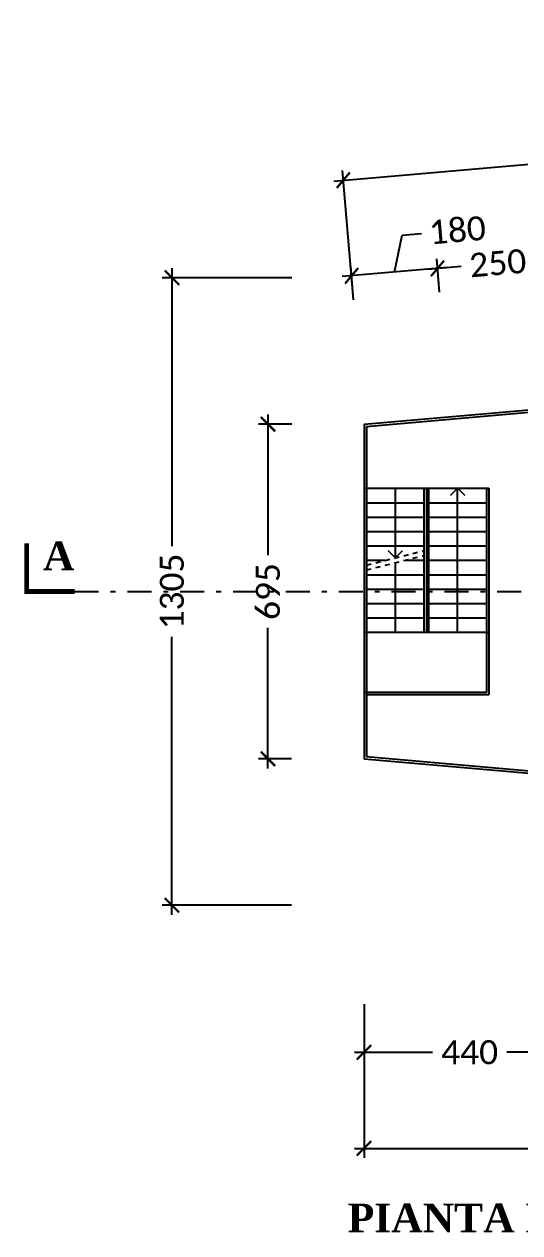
# Model space of a CAD drawing. Header units: inches. Extents: x 151 to 242, y -106 to 63.
# Drawn here: x 150.51 to 160.83, y 1.38 to 26.56 of the extents above; entities that cross this region are included whole.
import ezdxf

# ---------------------------------------------------------------- set-up
doc = ezdxf.new("R2010")
doc.units = ezdxf.units.IN
doc.header["$MEASUREMENT"] = 0
doc.header["$PDMODE"] = 35
doc.linetypes.add('TRATTOPUNTO', pattern=[1, 0.5, -0.25, 0, -0.25])
for name, color, linetype in [('Proiezioni', 7, 'Continuous'), ('Proiezioni leggere', 252, 'Continuous'), ('Quote', 7, 'Continuous')]:
    doc.layers.add(name, color=color, linetype=linetype)
doc.styles.add('Calibri', font='Calibri.ttf')
doc.dimstyles.new('Quote 1 a 100', dxfattribs={"dimtxt": 0.5, "dimasz": 0.3, "dimexe": 0.2, "dimexo": 1.5, "dimgap": 0.2, "dimtad": 0, "dimdec": 0, "dimlfac": 100, "dimrnd": 5, "dimzin": 0, "dimtxsty": 'Calibri', "dimblk": 'ARCHTICK', "dimcen": 0.09, "dimdle": 0.2, "dimclrd": 256, "dimclre": 256, "dimclrt": 256, "dimadec": 0, "dimazin": 0, "dimtfac": 1, "dimtdec": 0, "dimtofl": 0, "dimtmove": 1, "dimatfit": 2, "dimldrblk": 'ARCHTICK', "dimfxl": 1, "dimtolj": 1, "dimtzin": 0, "dimarcsym": 0})

# ---------------------------------------------------------------- blocks, each defined once
blk = doc.blocks.new('_ArchTick')
at = {"color": 0, "linetype": 'ByBlock', "const_width": 0.15}
blk.add_lwpolyline([(-0.5, -0.5), (0.5, 0.5)], dxfattribs=at)
blk = doc.blocks.new('*D115')
at = {"layer": 'Defpoints', "color": 0, "transparency": 16777216}
for p in [(157.585, 18.228), (155.585, 11.258), (157.572, 11.258)]:
    blk.add_point(p, dxfattribs=at)
at = {"layer": 'Quote', "lineweight": -2, "transparency": 16777216}
for p, q in [((155.585, 18.428), (155.585, 15.497)), ((156.085, 18.228), (155.385, 18.228)), ((155.585, 11.058), (155.585, 13.987)), ((156.072, 11.258), (155.385, 11.258))]:
    blk.add_line(p, q, dxfattribs=at)
at = {"layer": 'Quote', "lineweight": -2, "transparency": 16777216, "xscale": 0.3, "yscale": 0.3, "zscale": 0.3}
for p, rotation in [((155.585, 18.228), 90), ((155.585, 11.258), 270)]:
    blk.add_blockref('_ArchTick', p, dxfattribs=dict(at, rotation=rotation))
at = {"layer": 'Quote', "transparency": 16777216, "insert": (155.585, 14.742), "char_height": 0.5, "attachment_point": 5, "rotation": 90, "style": 'Calibri'}
blk.add_mtext('\\A1;695', dxfattribs=at)
blk = doc.blocks.new('*D116')
at = {"layer": 'Defpoints', "color": 0, "transparency": 16777216}
for p in [(157.585, 21.278), (153.585, 8.206), (157.572, 8.206)]:
    blk.add_point(p, dxfattribs=at)
at = {"layer": 'Quote', "lineweight": -2, "transparency": 16777216}
for p, q in [((153.585, 21.478), (153.585, 15.684)), ((156.085, 21.278), (153.385, 21.278)), ((153.585, 8.006), (153.585, 13.8)), ((156.072, 8.206), (153.385, 8.206))]:
    blk.add_line(p, q, dxfattribs=at)
at = {"layer": 'Quote', "lineweight": -2, "transparency": 16777216, "xscale": 0.3, "yscale": 0.3, "zscale": 0.3}
for p, rotation in [((153.585, 21.278), 90), ((153.585, 8.206), 270)]:
    blk.add_blockref('_ArchTick', p, dxfattribs=dict(at, rotation=rotation))
at = {"layer": 'Quote', "transparency": 16777216, "insert": (153.585, 14.742), "char_height": 0.5, "attachment_point": 5, "rotation": 90, "style": 'Calibri'}
blk.add_mtext('\\A1;1305', dxfattribs=at)
blk = doc.blocks.new('*D126')
at = {"layer": 'Defpoints', "color": 0, "transparency": 16777216}
for p in [(159.116, 21.472), (161.799, 19.697), (159.289, 19.48)]:
    blk.add_point(p, dxfattribs=at)
at = {"layer": 'Quote', "lineweight": -2, "transparency": 16777216}
for p, q in [((159.159, 20.974), (159.099, 21.671)), ((161.826, 21.707), (161.132, 21.647)), ((161.669, 21.191), (161.609, 21.889)), ((158.917, 21.455), (159.611, 21.515))]:
    blk.add_line(p, q, dxfattribs=at)
at = {"layer": 'Quote', "lineweight": -2, "transparency": 16777216, "xscale": 0.3, "yscale": 0.3, "zscale": 0.3}
for p, rotation in [((159.116, 21.472), 184.9532574778414), ((161.626, 21.69), 4.953257477841442)]:
    blk.add_blockref('_ArchTick', p, dxfattribs=dict(at, rotation=rotation))
at = {"layer": 'Quote', "transparency": 16777216, "insert": (160.371, 21.581), "char_height": 0.5, "attachment_point": 5, "rotation": 4.9533, "style": 'Calibri'}
blk.add_mtext('\\A1;250', dxfattribs=at)
blk = doc.blocks.new('*D127')
at = {"layer": 'Defpoints', "color": 0, "transparency": 16777216}
for p in [(157.326, 21.317), (159.289, 19.48), (157.499, 19.324)]:
    blk.add_point(p, dxfattribs=at)
at = {"layer": 'Quote', "lineweight": -2, "transparency": 16777216}
for p, q in [((158.221, 21.395), (158.382, 22.167)), ((158.382, 22.167), (158.78, 22.202)), ((159.159, 20.974), (159.099, 21.671)), ((159.316, 21.489), (157.127, 21.3)), ((157.369, 20.819), (157.309, 21.516))]:
    blk.add_line(p, q, dxfattribs=at)
at = {"layer": 'Quote', "lineweight": -2, "transparency": 16777216, "xscale": 0.3, "yscale": 0.3, "zscale": 0.3}
for p, rotation in [((159.116, 21.472), 4.953257477841921), ((157.326, 21.317), 184.9532574778419)]:
    blk.add_blockref('_ArchTick', p, dxfattribs=dict(at, rotation=rotation))
at = {"layer": 'Quote', "transparency": 16777216, "insert": (159.529, 22.267), "char_height": 0.5, "attachment_point": 5, "rotation": 4.9533, "style": 'Calibri'}
blk.add_mtext('\\A1;180', dxfattribs=at)
blk = doc.blocks.new('*D128')
at = {"layer": 'Defpoints', "color": 0, "transparency": 16777216}
for p in [(157.154, 23.309), (192.69, 22.374), (157.499, 19.324)]:
    blk.add_point(p, dxfattribs=at)
at = {"layer": 'Quote', "lineweight": -2, "transparency": 16777216}
for p, q in [((192.561, 23.869), (192.328, 26.559)), ((192.544, 26.377), (175.711, 24.918)), ((156.954, 23.292), (173.788, 24.751)), ((157.369, 20.819), (157.136, 23.509))]:
    blk.add_line(p, q, dxfattribs=at)
at = {"layer": 'Quote', "lineweight": -2, "transparency": 16777216, "xscale": 0.3, "yscale": 0.3, "zscale": 0.3}
for p, rotation in [((192.345, 26.359), 4.953257477842001), ((157.154, 23.309), 184.953257477842)]:
    blk.add_blockref('_ArchTick', p, dxfattribs=dict(at, rotation=rotation))
at = {"layer": 'Quote', "transparency": 16777216, "insert": (174.749, 24.834), "char_height": 0.5, "attachment_point": 5, "rotation": 4.9533, "style": 'Calibri'}
blk.add_mtext('\\A1;3530', dxfattribs=at)
blk = doc.blocks.new('*D131')
at = {"layer": 'Defpoints', "color": 0, "transparency": 16777216}
for p in [(157.585, 7.644), (161.985, 6.144), (157.585, 5.144)]:
    blk.add_point(p, dxfattribs=at)
at = {"layer": 'Quote', "lineweight": -2, "transparency": 16777216}
for p, q in [((157.585, 6.144), (157.585, 4.944)), ((157.385, 5.144), (159.009, 5.144)), ((162.185, 5.144), (160.561, 5.144)), ((161.985, 4.644), (161.985, 4.944))]:
    blk.add_line(p, q, dxfattribs=at)
at = {"layer": 'Quote', "lineweight": -2, "transparency": 16777216, "xscale": 0.3, "yscale": 0.3, "zscale": 0.3, "rotation": 180}
blk.add_blockref('_ArchTick', (157.585, 5.144), dxfattribs=at)
at = {"layer": 'Quote', "lineweight": -2, "transparency": 16777216, "xscale": 0.3, "yscale": 0.3, "zscale": 0.3}
blk.add_blockref('_ArchTick', (161.985, 5.144), dxfattribs=at)
at = {"layer": 'Quote', "transparency": 16777216, "insert": (159.785, 5.144), "char_height": 0.5, "attachment_point": 5, "style": 'Calibri'}
blk.add_mtext('\\A1;440', dxfattribs=at)
blk = doc.blocks.new('*D132')
at = {"layer": 'Defpoints', "color": 0, "transparency": 16777216}
for p in [(157.585, 7.644), (192.785, 7.644), (157.585, 3.144)]:
    blk.add_point(p, dxfattribs=at)
at = {"layer": 'Quote', "lineweight": -2, "transparency": 16777216}
for p, q in [((157.585, 6.144), (157.585, 2.944)), ((192.785, 6.144), (192.785, 2.944)), ((157.385, 3.144), (174.27, 3.144)), ((192.985, 3.144), (176.2, 3.144))]:
    blk.add_line(p, q, dxfattribs=at)
at = {"layer": 'Quote', "lineweight": -2, "transparency": 16777216, "xscale": 0.3, "yscale": 0.3, "zscale": 0.3, "rotation": 180}
blk.add_blockref('_ArchTick', (157.585, 3.144), dxfattribs=at)
at = {"layer": 'Quote', "lineweight": -2, "transparency": 16777216, "xscale": 0.3, "yscale": 0.3, "zscale": 0.3}
blk.add_blockref('_ArchTick', (192.785, 3.144), dxfattribs=at)
at = {"layer": 'Quote', "transparency": 16777216, "insert": (175.235, 3.144), "char_height": 0.5, "attachment_point": 5, "style": 'Calibri'}
blk.add_mtext('\\A1;3520', dxfattribs=at)

msp = doc.modelspace()

# ---------------------------------------------------------------- linework, layer by layer
at = {"layer": 'Proiezioni'}
for p, q in [((157.585, 18.228), (161.985, 18.609)), ((157.635, 18.182), (161.985, 18.559)), ((157.585, 18.228), (157.585, 11.257)), ((157.635, 18.182), (157.635, 11.303)), ((157.585, 16.892), (158.835, 16.892)), ((158.835, 13.892), (158.835, 16.892)), ((158.835, 16.892), (158.935, 16.892)), ((158.885, 16.892), (158.885, 13.892)), ((158.935, 13.892), (158.935, 16.892)), ((158.935, 16.892), (160.135, 16.892)), ((160.135, 16.892), (160.185, 16.892)), ((157.635, 16.592), (158.835, 16.592)), ((158.935, 16.592), (160.135, 16.592)), ((157.635, 16.292), (158.835, 16.292)), ((158.935, 16.292), (160.135, 16.292)), ((157.635, 15.992), (158.835, 15.992)), ((158.935, 15.992), (160.135, 15.992)), ((157.635, 15.692), (158.835, 15.692)), ((158.935, 15.692), (160.135, 15.692)), ((157.635, 15.392), (158.029, 15.392)), ((158.441, 15.392), (158.835, 15.392)), ((158.935, 15.392), (160.135, 15.392)), ((157.635, 15.092), (158.835, 15.092)), ((158.935, 15.092), (160.135, 15.092)), ((157.635, 14.792), (158.835, 14.792)), ((158.935, 14.792), (160.135, 14.792)), ((157.635, 14.492), (158.835, 14.492)), ((158.935, 14.492), (160.135, 14.492)), ((157.635, 14.192), (158.835, 14.192)), ((158.935, 14.192), (160.135, 14.192)), ((157.585, 13.892), (158.835, 13.892)), ((158.835, 13.892), (158.935, 13.892)), ((158.935, 13.892), (160.135, 13.892)), ((160.135, 13.892), (160.185, 13.892)), ((160.135, 12.642), (157.585, 12.642)), ((160.185, 12.592), (157.635, 12.592)), ((157.585, 11.257), (161.985, 10.875)), ((157.635, 11.303), (161.985, 10.926))]:
    msp.add_line(p, q, dxfattribs=at)
at = {"layer": 'Proiezioni', "linetype": 'TRATTOPUNTO'}
msp.add_line((151.558, 14.742), (238.885, 14.742), dxfattribs=at)
at = {"layer": 'Proiezioni'}
for points in [[(160.135, 16.892), (160.135, 13.892)], [(160.135, 16.892), (160.135, 12.642)], [(160.185, 16.892), (160.185, 12.592)]]:
    msp.add_lwpolyline(points, dxfattribs=at)
at = {"layer": 'Proiezioni', "const_width": 0.1}
msp.add_lwpolyline([(151.558, 14.742), (150.558, 14.742), (150.558, 15.742)], dxfattribs=at)
at = {"layer": 'Proiezioni leggere'}
for p, q in [((158.235, 16.892), (158.235, 15.444)), ((159.535, 13.892), (159.535, 16.892)), ((158.235, 15.341), (158.235, 13.892))]:
    msp.add_line(p, q, dxfattribs=at)
at = {"layer": 'Proiezioni leggere', "linetype": 'TRATTOPUNTO', "ltscale": 0.2}
for p, q in [((157.635, 15.294), (158.835, 15.594)), ((157.635, 15.191), (158.835, 15.491))]:
    msp.add_line(p, q, dxfattribs=at)
at = {"layer": 'Proiezioni leggere', "const_width": 0.03}
for points in [[(159.685, 16.742), (159.535, 16.892), (159.385, 16.742)], [(158.085, 15.594), (158.235, 15.444), (158.385, 15.594)]]:
    msp.add_lwpolyline(points, dxfattribs=at)

# ---------------------------------------------------------------- texts
at = {"layer": 'Quote', "char_height": 0.6, "attachment_point": 1, "style": 'Calibri'}
for s, width, insert in [('\\pi0.34226;{\\fTimes New Roman|b1|i0|c0|p18;A}', 1.31746, (150.558, 15.784)), ('{\\fTimes New Roman|b1|i0|c0|p18;PIANTA PIANO TIPO}', 10.28196, (157.246, 1.994))]:
    msp.add_mtext_dynamic_manual_height_columns(s, width=width, gutter_width=1.75, heights=[0], dxfattribs=dict(at, insert=insert))

# ---------------------------------------------------------------- dimensions: what is measured, and where the dimension line sits
at = {"layer": 'Quote'}
for p1, p2, distance, picture, middle in [((192.69, 22.374), (157.499, 19.324), -4, '*D128', (174.749, 24.834)), ((159.289, 19.48), (157.499, 19.324), -2, '*D127', (158.98, 22.219)), ((161.799, 19.697), (159.289, 19.48), -2, '*D126', (160.371, 21.581))]:
    dim = msp.add_aligned_dim(p1=p1, p2=p2, distance=distance, dimstyle='Quote 1 a 100', dxfattribs=at)
    dim.commit()
    dim.dimension.update_dxf_attribs({"geometry": picture, "text_midpoint": middle})
for base, p1, p2, picture, middle in [((153.585, 8.206), (157.585, 21.278), (157.572, 8.206), '*D116', (153.585, 14.742)), ((155.585, 11.258), (157.585, 18.228), (157.572, 11.258), '*D115', (155.585, 14.742))]:
    dim = msp.add_linear_dim(base=base, p1=p1, p2=p2, angle=90, dimstyle='Quote 1 a 100', dxfattribs=at)
    dim.commit()
    dim.dimension.update_dxf_attribs({"geometry": picture, "text_midpoint": middle, "dimtype": 160})
dim = msp.add_linear_dim(base=(157.585, 5.144), p1=(161.985, 6.144), p2=(157.585, 7.644), dimstyle='Quote 1 a 100', dxfattribs=at)
dim.commit()
dim.dimension.update_dxf_attribs({"geometry": '*D131', "text_midpoint": (159.785, 5.144)})
dim = msp.add_linear_dim(base=(157.585, 3.144), p1=(192.785, 7.644), p2=(157.585, 7.644), dimstyle='Quote 1 a 100', dxfattribs=at)
dim.commit()
dim.dimension.update_dxf_attribs({"geometry": '*D132', "text_midpoint": (175.235, 3.144), "dimtype": 160})

doc.saveas('drawing.dxf')
